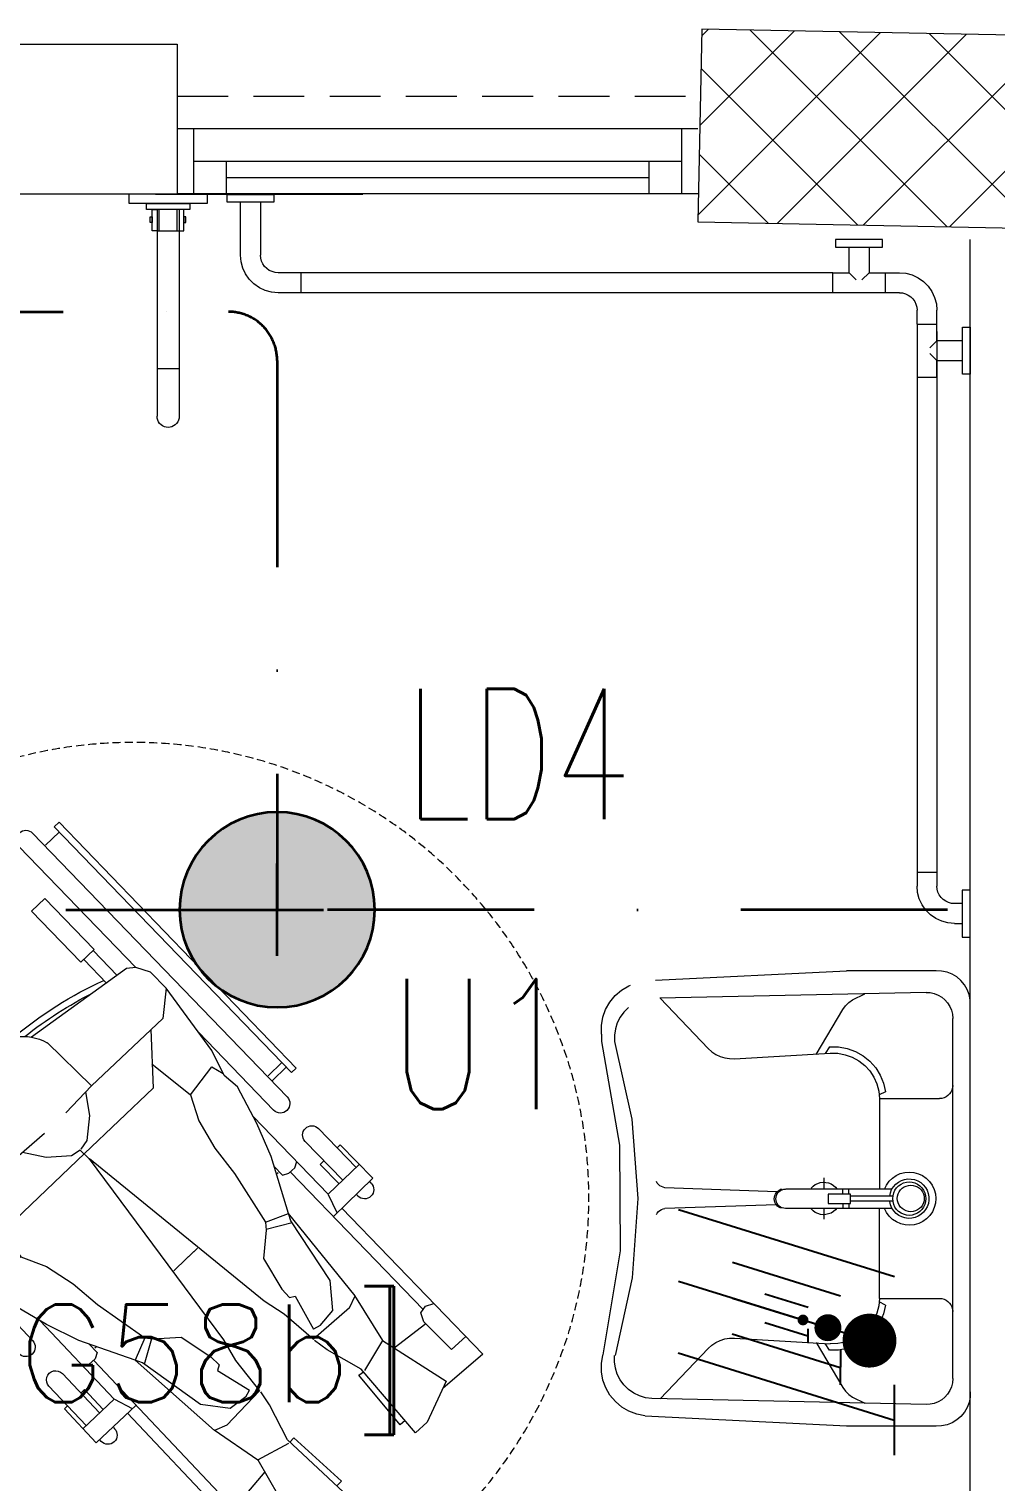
# Model space of a CAD drawing. Header units: inches. Extents: x -12418 to 183584, y -29325 to 19878.
# Drawn here: x 11222 to 12707, y 6593 to 8826 of the extents above; entities that cross this region are included whole.
import ezdxf
from ezdxf.enums import TextEntityAlignment as Align

# ---------------------------------------------------------------- set-up
doc = ezdxf.new("R2010")
doc.units = ezdxf.units.IN
doc.header["$LTSCALE"] = 25
doc.header["$MEASUREMENT"] = 0
for name, pattern in [('00-Ground Floor$0$HIDDEN2', [0.1875, 0.125, -0.0625]), ('00-Ground Floor$0$TRATTEGGIATA', [0.75, 0.5, -0.25]), ('DASHDOT', [25.4, 12.7, -6.35, 0, -6.35])]:
    doc.linetypes.add(name, pattern=pattern)
doc.layers.get('0').update_dxf_attribs({"color": 8})
for name, color, linetype, lineweight in [('00-Ground Floor$0$72_EGR_BASE_TEXT', 252, 'Continuous', 5), ('00-Ground Floor$0$Aluminum', 251, 'Continuous', 5), ('00-Ground Floor$0$C-HYDR-CTCH', 251, 'Continuous', 5), ('00-Ground Floor$0$Hatch', 254, 'Continuous', 5), ('00-Ground Floor$0$LOADING', 253, 'Continuous', 5), ('00-Ground Floor$0$Proj', 251, 'Continuous', 5), ('00-Ground Floor$0$SANIT', 250, 'Continuous', 5), ('00-Ground Floor$0$Walls', 251, 'Continuous', 5), ('E-LITE-CIRC', 6, 'Continuous', 25), ('E-LITE-CIRC-NUMB', 6, 'Continuous', 25), ('E-LITE-CLNG @ 100', 150, 'Continuous', 35), ('E-LITE-CLNG-CNDT', 6, 'DASHDOT', 35), ('E-LITE-CTRL', 6, 'Continuous', 25), ('E-LITE-IDEN', 6, 'Continuous', 25), ('E-POWR-WIRE', 6, 'Continuous', 25), ('E-POWR-WIRE @ 100', 6, 'Continuous', 25), ('E-POWR-WIRE @ 20', 6, 'Continuous', 25), ('E-POWR-WIRE @ 50', 6, 'Continuous', 25)]:
    doc.layers.add(name, color=color, linetype=linetype, lineweight=lineweight)
doc.styles.add('00-Ground Floor$0$SIMPLEX', font='SIMPLEX.shx', dxfattribs={"height": 150})
doc.styles.add('DC_Simplex', font='SIMPLEX.shx', dxfattribs={"width": 0.7})

# ---------------------------------------------------------------- blocks, each defined once
blk = doc.blocks.new('00-Ground Floor$0$Wheelchair')
for p, q in [((9688.8, 4580.4), (9636.3, 4519)), ((9688.8, 4580.4), (9913.2, 4363.8)), ((9695.9, 4532.4), (9716, 4554.1)), ((9695.9, 4532.4), (9738.4, 4489.9)), ((9647.3, 4524.1), (9584.2, 4494.7)), ((9709.9, 4426.2), (9647.3, 4524.1)), ((9584.2, 4494.7), (9568.2, 4476.7)), ((9698.4, 4444.2), (9735.9, 4492.5)), ((9738.4, 4489.9), (9752.5, 4485)), ((9752.5, 4485), (9762.6, 4492.4)), ((9968.8, 4285), (9757.7, 4488.8)), ((9762.6, 4492.4), (9766.7, 4505.2)), ((9568.2, 4476.7), (9665.9, 4393.6)), ((9586.8, 4461), (9580.1, 4453.2)), ((9580.1, 4453.2), (9656.4, 4390)), ((9709.9, 4426.2), (9663.7, 4398.5)), ((9779.1, 4383.2), (9709.9, 4426.2)), ((9900.5, 4350.6), (9959.2, 4411.4)), ((9951.7, 4408.7), (9954.5, 4406)), ((9959.2, 4411.4), (10010.4, 4361.2)), ((9656.4, 4390), (9661.8, 4397.1)), ((9665.9, 4393.6), (9695.8, 4341.1)), ((9759.9, 4375.2), (9778.4, 4384.2)), ((9778.4, 4384.2), (9904.8, 4281.6)), ((9933.8, 4386.5), (9932, 4388.3)), ((9934.6, 4342.8), (9980.6, 4390.4)), ((9975.8, 4385.5), (10035.6, 4327.8)), ((9426, 4292.7), (9452.6, 4357.1)), ((9452.6, 4357.1), (9469.8, 4373.8)), ((9469.8, 4373.8), (9557.2, 4280)), ((9486.4, 4356), (9493.9, 4363)), ((9493.9, 4363), (9560.4, 4289.7)), ((9759.9, 4375.2), (9711.9, 4320.3)), ((9934.3, 4342.8), (9906.5, 4356.1)), ((9950.7, 4359.5), (9980.6, 4330.3)), ((10015.9, 4307.3), (9956.1, 4365)), ((10010.4, 4361.2), (10005.8, 4356.5)), ((9695.8, 4341.1), (9709.9, 4321.7)), ((9732.8, 4330.6), (9756, 4349.7)), ((9756, 4349.7), (9802, 4345.5)), ((9802, 4345.5), (9893.6, 4285.1)), ((9934.7, 4342.9), (10054.3, 4227.4)), ((9980.6, 4330.3), (9986.1, 4336)), ((9751.1, 4275.1), (9711.9, 4320.3)), ((9732.8, 4330.6), (9727.3, 4319.9)), ((9778.1, 4291.7), (9727.3, 4319.9)), ((9371.6, 4248.8), (9430.7, 4303.9)), ((9526.6, 4234.6), (9426, 4292.7)), ((9560.4, 4289.7), (9553.6, 4283.9)), ((9775.8, 4283), (9778.1, 4291.7)), ((9890.5, 4287.2), (9880.7, 4247.5)), ((9966.8, 4282.3), (9975.4, 4291.3)), ((9975.4, 4291.3), (9984.9, 4294.4)), ((10121.6, 4286.3), (10128.5, 4293.5)), ((10128.5, 4293.5), (10506.2, 3929)), ((9526.6, 4234.6), (9552.2, 4282)), ((9557.2, 4280), (9611, 4252.4)), ((9770.8, 4244.3), (9751.1, 4275.1)), ((9789, 4271.5), (9775.8, 4283)), ((9836.1, 4243.1), (9789, 4271.5)), ((9891.8, 4246.6), (9904.8, 4281.6)), ((9893.6, 4285.1), (9904.8, 4281.6)), ((9904.8, 4281.6), (9992.8, 4255.2)), ((9964, 4272.7), (9966.8, 4282.3)), ((9977.3, 4259.9), (9964, 4272.7)), ((9967.7, 4265.7), (9965.5, 4263.4)), ((10489.5, 3888.5), (10084.1, 4279.7)), ((10129.9, 4278.3), (10109.5, 4257.2)), ((10137.1, 4271.4), (10116.7, 4250.3)), ((10121.6, 4286.3), (10499.3, 3921.8)), ((9371.6, 4248.8), (9598.1, 4034.2)), ((9419.9, 4243.9), (9399.1, 4222.7)), ((9419.9, 4243.9), (9464.3, 4203.2)), ((9508.1, 4245.3), (9461.6, 4205.7)), ((9611, 4252.4), (9631.1, 4239.2)), ((9989.6, 3975.8), (9770.8, 4244.3)), ((9879.4, 4247.6), (9836.1, 4243.1)), ((9891.8, 4246.6), (9879.4, 4247.6)), ((9966.5, 4198.9), (9891.8, 4246.6)), ((9992.8, 4255.2), (10043.4, 4233.2)), ((10183.1, 4143.7), (10063.9, 4258.7)), ((9572.7, 4167.4), (9526.6, 4234.6)), ((9579.9, 4186.9), (9632.5, 4237.3)), ((9623.1, 4216), (9633.6, 4221.9)), ((9679.4, 4200.1), (9632.5, 4237.3)), ((9664, 4172.4), (9633.6, 4221.9)), ((10043.4, 4233.2), (10099.8, 4203.2)), ((9464.3, 4203.2), (9469.8, 4189.4)), ((9623.1, 4216), (9605.2, 4191.9)), ((9711.1, 4181.9), (9679.4, 4200.1)), ((10005.5, 4168.6), (9966.5, 4198.9)), ((10099.8, 4203.2), (10116.9, 4183)), ((9462.9, 4179), (9450.3, 4174.3)), ((9469.8, 4189.4), (9462.9, 4179)), ((9679.2, 3982.3), (9466.2, 4184.1)), ((9579.9, 4186.9), (9571.7, 4168)), ((9605.2, 4191.9), (9611.4, 4146.2)), ((9672.6, 4175.1), (9664, 4172.4)), ((9684.7, 4162.4), (9672.6, 4175.1)), ((9989.1, 3975.3), (9711.1, 4181.9)), ((10116.9, 4183), (10155.6, 4163.8)), ((10130.2, 4164), (10120, 4181.2)), ((9571.7, 4168), (9679.8, 4046.3)), ((9715.1, 4116.7), (9684.7, 4162.4)), ((10047.5, 4143.9), (10005.5, 4168.6)), ((10087.4, 4131), (10130.2, 4164)), ((10155.6, 4163.8), (10251.2, 4093.6)), ((9611.4, 4146.2), (9675.8, 4057.3)), ((9851.9, 4142.1), (9833.2, 4122.2)), ((9849, 4139.2), (9835.9, 4124.9)), ((10087.4, 4131), (10047.5, 4143.9)), ((10135, 4071.7), (10087.4, 4131)), ((9712.6, 4073.2), (9715.1, 4116.7)), ((9816.8, 4105.4), (9835.9, 4124.9)), ((10204.7, 4088.4), (10101.2, 3978.7)), ((10251.2, 4093.6), (10204.7, 4088.4)), ((10251.2, 4093.6), (10275.8, 4069.8)), ((9673.6, 4060.4), (9712.8, 4071.9)), ((9714.2, 4060.8), (9712.6, 4073.2)), ((10097.7, 4073.5), (9997.2, 3968.1)), ((10187.6, 4070.2), (10097.7, 4073.5)), ((10275.8, 4069.8), (10283, 4047)), ((9610.7, 4047.5), (9552.6, 3986.2)), ((9619.9, 4014.1), (9605.4, 4041.3)), ((9675.8, 4057.3), (9679.8, 4046.3)), ((9714.2, 4060.8), (9679.8, 4046.3)), ((9679.8, 4046.3), (9710.1, 3959.6)), ((9765.1, 3988.4), (9714.2, 4060.8)), ((10283, 4047), (10281.4, 4032.7)), ((10469.2, 3867.5), (10283.1, 4047.1)), ((10281.4, 4032.7), (10176, 3886.7)), ((9576.3, 4012.7), (9574.4, 4014.4)), ((9619.9, 4013.8), (9574.4, 3965.8)), ((9604, 3997), (9634.5, 3968.4)), ((9619.9, 4013.8), (9740.6, 3899.4)), ((10294.8, 3967.5), (10259.1, 4001.9)), ((10271, 4018.3), (10309.2, 3981.4)), ((9552.6, 3986.2), (9605, 3937.3)), ((9554.9, 3993.8), (9557.7, 3991.1)), ((9659, 3934.2), (9598.7, 3991.4)), ((9673.3, 3975.3), (9670.6, 3965.7)), ((9681.9, 3984.4), (9673.3, 3975.3)), ((9691.3, 3987.6), (9681.9, 3984.4)), ((9704.7, 3974.8), (9691.3, 3987.6)), ((9698.5, 3984.2), (9700.7, 3986.4)), ((9797.1, 3950.8), (9765.1, 3988.4)), ((9989.1, 3975.3), (9986.9, 3977.9)), ((10002.4, 3961.7), (9989.1, 3975.3)), ((10017, 3972.2), (10055.4, 3976.6)), ((10055.4, 3976.6), (10092.1, 3970.4)), ((10101.2, 3978.7), (10059.8, 3939.5)), ((10101.2, 3978.7), (10167.6, 3911)), ((10310.6, 3982.9), (10291.2, 3962.7)), ((10389.2, 3907.1), (10310.6, 3982.9)), ((9579.2, 3970.8), (9639.5, 3913.6)), ((9634.5, 3968.4), (9629, 3962.7)), ((9710.1, 3959.6), (9734.3, 3910)), ((9896.3, 3862.9), (9997.1, 3968)), ((10002.4, 3961.7), (9993.9, 3948)), ((9997.1, 3968.1), (9995.9, 3966.7)), ((10002.4, 3961.7), (10003.2, 3962.2)), ((10003.8, 3963), (10017, 3972.2)), ((10291.2, 3962.7), (10369.7, 3886.9)), ((9605, 3937.3), (9609.5, 3942)), ((9823.7, 3909.9), (9797.1, 3950.8)), ((9993.9, 3948), (9991.2, 3909.5)), ((9734.3, 3910), (9766.8, 3855.1)), ((9838.4, 3870.6), (9823.7, 3909.9)), ((9991.2, 3909.5), (9999, 3873.1)), ((10491.3, 3929.5), (10470.9, 3908.4)), ((10499.3, 3921.8), (10506.2, 3929)), ((9830, 3774.5), (9709.7, 3888.4)), ((9991.2, 3863.6), (10028.5, 3906.8)), ((10369.7, 3886.9), (10389.2, 3907.1)), ((9689.7, 3867.2), (10098.6, 3479.7)), ((9838.4, 3870.6), (9807.3, 3826.4)), ((9899.8, 3825.8), (9838.4, 3870.6)), ((9886.2, 3755.3), (9991.2, 3863.6)), ((9903.6, 3773.2), (9896.3, 3862.9)), ((9991.2, 3863.6), (10061.7, 3800.3)), ((9693.1, 3821.6), (9713.3, 3842.9)), ((9766.8, 3855.1), (9787.8, 3838.9)), ((9684.7, 3829.6), (9677.9, 3822.3)), ((9677.9, 3822.3), (10058.9, 3461.2)), ((9684.7, 3829.6), (10065.8, 3468.5)), ((9700.4, 3814.7), (9720.5, 3836)), ((9787.8, 3838.9), (9808.6, 3801)), ((9807.3, 3826.4), (9789.7, 3835.8)), ((9808.6, 3801), (9883.1, 3708.7)), ((9945.2, 3681.2), (10086.4, 3793)), ((9883.1, 3708.7), (9886.2, 3755.3)), ((9883.1, 3708.7), (9907.9, 3685.2)), ((9907.9, 3685.2), (9931, 3679)), ((9959.2, 3692.3), (9997.7, 3655.7)), ((10011, 3670.7), (9975, 3704.8)), ((10118.7, 3500.9), (9930.9, 3678.8)), ((9931, 3679), (9945.2, 3681.2)), ((9996.3, 3654.2), (10015.6, 3674.6)), ((10015.6, 3674.6), (10094.8, 3599.5)), ((10075.5, 3579.1), (9996.3, 3654.2)), ((10094.8, 3599.5), (10075.5, 3579.1)), ((10057.7, 3476.1), (10077.9, 3497.4)), ((10065.8, 3468.5), (10058.9, 3461.2))]:
    blk.add_line(p, q)
at = {"color": 30, "linetype": '00-Ground Floor$0$TRATTEGGIATA'}
blk.add_circle((9928.9, 4043.3), 700, dxfattribs=at)
for centre, radius, start, end in [((9941.8, 4398.5), 14.2, 46.0147, 226.0147), ((10025.7, 4317.5), 14.2, 226.0147, 46.0147), ((10074, 4269.2), 14.6, 46.0147, 226.0147), ((9564.6, 4004.1), 14.2, 46.5424, 226.5424), ((9694.4, 4260), 626.4, 320.2511, 335.2615), ((9694.4, 4260), 616.4, 321.5411, 333.0972), ((9649.3, 3923.9), 14.2, 226.5424, 46.5424), ((10097.1, 3872.9), 80.1, 316.0147, 28.3763), ((9699.7, 3877.8), 14.6, 46.5424, 226.5424), ((10479.4, 3878), 14.6, 226.0147, 46.0147), ((10096.6, 3872.4), 80.1, 244.1807, 316.5424), ((9692, 4257.4), 626.4, 297.2956, 312.306), ((9692, 4257.4), 616.4, 299.4599, 311.0159), ((10108.7, 3490.3), 14.6, 226.5424, 46.5424)]:
    blk.add_arc(centre, radius, start, end)
blk = doc.blocks.new('00-Ground Floor')
at = {"layer": '00-Ground Floor$0$Hatch'}
h = blk.add_hatch(dxfattribs=at)
h.set_pattern_fill('ANSI37', color=256, scale=30)
h.set_pattern_definition([(45, (-1981.42, -13099.68), (-67.35192, 67.35192), []), (135, (-1981.42, -13099.68), (-67.35192, -67.35192), [])])
h.paths.add_polyline_path([(48971.2, 8818.2), (48367.3, 8810.1), (48371.2, 8521.7), (48975.1, 8529.8)])
h.paths.add_polyline_path([(41810.5, 8810.5), (41227, 8805), (41207, 8513.7), (41790.5, 8519.1)])
h.paths.add_polyline_path([(27433.5, 8803.1), (26834.4, 8799), (26828.7, 8506), (27427.8, 8510)])
h.paths.add_polyline_path([(34618.7, 8805.3), (34017.5, 8797.8), (34009.3, 8512.1), (34610.5, 8519.6)])
h.paths.add_polyline_path([(20214.3, 8812.4), (19607.8, 8790.5), (19622.4, 8498), (20228.8, 8519.8)])
h.paths.add_polyline_path([(13477.7, 8802), (12255.7, 8825.9), (12249.3, 8529.8), (13471.3, 8505.8)])
h.paths.add_polyline_path([(13491.8, 1601.9), (12276.8, 1586.2), (12263.3, 1293.7), (13478.3, 1309.4)])
h.paths.add_polyline_path([(13465.7, -5591.3), (12262.6, -5607.3), (12256.9, -5900.3), (13460, -5884.3)])
h.paths.add_polyline_path([(13484.2, -12790), (12287.5, -12801.4), (12290.4, -13095.9), (13487, -13084.4)])
h.paths.add_polyline_path([(5849.2, -12787.9), (5245.6, -12791.6), (5256.3, -13077.1), (5859.8, -13073.4)])
h.paths.add_polyline_path([(5833.8, -5589.9), (5236.9, -5588.3), (5236.8, -5889.5), (5833.6, -5891)])
h.paths.add_polyline_path([(5843.6, 1599.7), (5224.3, 1600.9), (5213.7, 1298), (5833, 1296.7)])
h.paths.add_polyline_path([(5820.3, 8779.1), (5219.7, 8793.5), (5216, 8503.9), (5816.7, 8489.4)])
h.paths.add_polyline_path([(-1378.8, 8777.2), (-1981.4, 8799.9), (-1979.5, 8511.6), (-1376.9, 8488.9)])
h.paths.add_polyline_path([(-1371.1, -5601.1), (-1973.1, -5608.1), (-1969.7, -5899.7), (-1367.7, -5892.7)])
h.paths.add_polyline_path([(-1353.5, -12795.7), (-1951.9, -12796.7), (-1947.1, -13097.4), (-1348.7, -13096.4)])
h.paths.add_polyline_path([(20233.2, -12782.5), (19627.5, -12795.4), (19633.2, -13096.6), (20238.9, -13083.7)])
h.paths.add_polyline_path([(20226.6, -5590), (19632.3, -5607.6), (19634.4, -5904.1), (20228.7, -5886.6)])
h.paths.add_polyline_path([(20217.9, 1618), (19619, 1610.4), (19623, 1310.2), (20221.9, 1317.9)])
h.paths.add_polyline_path([(27418.3, 1602.8), (26816.3, 1607.5), (26820.6, 1315.3), (27422.5, 1310.7)])
h.paths.add_polyline_path([(27422, -5579.9), (26818.1, -5597.5), (26831.6, -5897.5), (27431.7, -5876.5)])
h.paths.add_polyline_path([(27438.1, -12795.9), (26834.3, -12789.3), (26831.9, -13075), (27435.7, -13081.6)])
h.paths.add_polyline_path([(34636.6, -12785.4), (34039.3, -12800), (34048.3, -13099.7), (34645.6, -13085.1)])
h.paths.add_polyline_path([(34629.3, -5597.1), (34028, -5595.2), (34029.2, -5892.4), (34630.4, -5894.3)])
h.paths.add_polyline_path([(34592.8, 1606.7), (34012, 1611.4), (34031.7, 1321.6), (34612.5, 1316.9)])
h.paths.add_polyline_path([(41796.2, 1606), (41198.6, 1619.8), (41200.6, 1327.8), (41798.2, 1314.1)])
h.paths.add_polyline_path([(41797.2, -5592.6), (41228.8, -5600.2), (41230.6, -5894.3), (41799, -5886.7)])
h.paths.add_polyline_path([(41834.3, -12789.7), (41229, -12792.4), (41230.4, -13096.9), (41835.6, -13094.3)])
h.paths.add_polyline_path([(49008.5, -12790.2), (48420.5, -12774.1), (48407.3, -13081.4), (48995.3, -13097.4)])
h.paths.add_polyline_path([(48992.7, -5590.8), (48389.5, -5589.7), (48387.5, -5886.2), (48990.7, -5887.3)])
blk.add_line((12142.9, 7322.3, 0), (12142.8, 7322.2, 0))
at = {"layer": '00-Ground Floor$0$Aluminum'}
for p, q in [((12249.3, 8672.6), (11449.3, 8672.6)), ((11474.3, 8672.6), (11474.3, 8572.6)), ((12224.3, 8672.6), (12224.3, 8572.6)), ((12224.3, 8622.6), (11474.3, 8622.6)), ((11524.3, 8622.6), (11524.3, 8572.6)), ((12174.3, 8622.6), (12174.3, 8572.6)), ((11524.3, 8597.6), (12174.3, 8597.6)), ((12249.3, 8572.6), (11449.3, 8572.6)), ((12249.3, 8572.6), (11449.3, 8572.6))]:
    blk.add_line(p, q, dxfattribs=at)
at = {"layer": '00-Ground Floor$0$C-HYDR-CTCH', "flags": 128}
blk.add_lwpolyline([(13471.3, 8505.8), (13477.7, 8802), (12255.7, 8825.9), (12249.3, 8529.8), (13471.3, 8505.8)], dxfattribs=at)
at = {"layer": '00-Ground Floor$0$Proj', "linetype": '00-Ground Floor$0$HIDDEN2', "ltscale": 25}
blk.add_line((11449.3, 8722.6), (12249.3, 8722.6), dxfattribs=at)
at = {"layer": '00-Ground Floor$0$SANIT'}
for p, q in [((11375.3, 8557.6, 0), (11375.3, 8572.6, 0)), ((11495.3, 8557.6, 0), (11375.3, 8557.6, 0)), ((11401.9, 8557.6, 0), (11468.7, 8557.6, 0)), ((11401.9, 8548.4, 0), (11401.9, 8557.6, 0)), ((11734.3, 8571.8, 0), (11415.7, 8571.8, 0)), ((11468.7, 8557.6, 0), (11468.7, 8548.4, 0)), ((11495.3, 8572.6, 0), (11495.3, 8557.6, 0)), ((11526, 8560.1, 0), (11526, 8571.8, 0)), ((11526, 8571.8, 0), (11598, 8571.8, 0)), ((11598, 8560.1, 0), (11526, 8560.1, 0)), ((11546.7, 8478.4, 0), (11546.7, 8560.1, 0)), ((11577.3, 8560.1, 0), (11577.3, 8478.4, 0)), ((11598, 8571.8, 0), (11598, 8560.1, 0)), ((11468.7, 8548.4, 0), (11401.9, 8548.4, 0)), ((11407.9, 8537.4, 0), (11411, 8537.4, 0)), ((11407.9, 8528.6, 0), (11407.9, 8537.4, 0)), ((11411, 8548.4, 0), (11418.3, 8548.4, 0)), ((11411, 8515.6, 0), (11411, 8548.4, 0)), ((11411, 8537.4, 0), (11411, 8528.6, 0)), ((11418.3, 8548.4, 0), (11418.3, 8515.6, 0)), ((11418.3, 8548.4, 0), (11418.3, 8304.5, 0)), ((11421.3, 8515.6, 0), (11421.3, 8548.4, 0)), ((11449.3, 8515.6, 0), (11449.3, 8548.4, 0)), ((11459.6, 8548.4, 0), (11452.3, 8548.4, 0)), ((11452.3, 8548.4, 0), (11452.3, 8515.6, 0)), ((11452.3, 8548.4, 0), (11452.3, 8304.5, 0)), ((11459.6, 8515.6, 0), (11459.6, 8548.4, 0)), ((11462.7, 8537.4, 0), (11459.6, 8537.4, 0)), ((11459.6, 8537.4, 0), (11459.6, 8528.6, 0)), ((11462.7, 8528.6, 0), (11462.7, 8537.4, 0)), ((11411, 8528.6, 0), (11407.9, 8528.6, 0)), ((11418.3, 8515.6, 0), (11411, 8515.6, 0)), ((11418.3, 8515.6, 0), (11452.3, 8515.6, 0)), ((11452.3, 8515.6, 0), (11459.6, 8515.6, 0)), ((11459.6, 8528.6, 0), (11462.7, 8528.6, 0)), ((12461.1, 8502.6, 0), (12461.1, 8490.9, 0)), ((12533.1, 8502.6, 0), (12461.1, 8502.6, 0)), ((12461.1, 8490.9, 0), (12533.1, 8490.9, 0)), ((12481.8, 8451.4, 0), (12481.8, 8490.9, 0)), ((12512.4, 8490.9, 0), (12512.4, 8451.4, 0)), ((12533.1, 8490.9, 0), (12533.1, 8502.6, 0)), ((11547.5, 8468.4, 0), (11546.7, 8478.4, 0)), ((11550.1, 8458.7, 0), (11547.5, 8468.4, 0)), ((11577.7, 8473.7, 0), (11577.3, 8478.4, 0)), ((11578.9, 8469.2, 0), (11577.7, 8473.7, 0)), ((11580.9, 8464.9, 0), (11578.9, 8469.2, 0)), ((11583.6, 8461.1, 0), (11580.9, 8464.9, 0)), ((11554.4, 8449.6, 0), (11550.1, 8458.7, 0)), ((11560.1, 8441.4, 0), (11554.4, 8449.6, 0)), ((11567.2, 8434.3, 0), (11560.1, 8441.4, 0)), ((11586.9, 8457.7, 0), (11583.6, 8461.1, 0)), ((11590.8, 8455, 0), (11586.9, 8457.7, 0)), ((11595, 8453.1, 0), (11590.8, 8455, 0)), ((11599.6, 8451.8, 0), (11595, 8453.1, 0)), ((11604.3, 8451.4, 0), (11599.6, 8451.8, 0)), ((11639.4, 8451.4, 0), (11604.3, 8451.4, 0)), ((11639.4, 8451.4, 0), (11639.4, 8420.8, 0)), ((12456.6, 8451.4, 0), (11639.4, 8451.4, 0)), ((12456.6, 8451.4, 0), (12481.8, 8451.4, 0)), ((12456.6, 8420.8, 0), (12456.6, 8451.4, 0)), ((12481.8, 8451.4, 0), (12492.6, 8440.6, 0)), ((12512.4, 8451.4, 0), (12501.6, 8440.6, 0)), ((12512.4, 8451.4, 0), (12537.6, 8451.4, 0)), ((12537.6, 8420.8, 0), (12537.6, 8451.4, 0)), ((12537.6, 8451.4, 0), (12559.2, 8451.4, 0)), ((12559.2, 8451.4, 0), (12569.2, 8450.6, 0)), ((12569.2, 8450.6, 0), (12578.9, 8448, 0)), ((12578.9, 8448, 0), (12588, 8443.7, 0)), ((12588, 8443.7, 0), (12596.2, 8438, 0)), ((11575.5, 8428.5, 0), (11567.2, 8434.3, 0)), ((11584.6, 8424.3, 0), (11575.5, 8428.5, 0)), ((11594.3, 8421.7, 0), (11584.6, 8424.3, 0)), ((11604.3, 8420.8, 0), (11594.3, 8421.7, 0)), ((11639.4, 8420.8, 0), (11604.3, 8420.8, 0)), ((12559.2, 8420.8, 0), (11639.4, 8420.8, 0)), ((12559.2, 8420.8, 0), (12563.9, 8420.4, 0)), ((12563.9, 8420.4, 0), (12568.4, 8419.2, 0)), ((12568.4, 8419.2, 0), (12572.7, 8417.2, 0)), ((12572.7, 8417.2, 0), (12576.5, 8414.5, 0)), ((12596.2, 8438, 0), (12603.3, 8430.9, 0)), ((12603.3, 8430.9, 0), (12609.1, 8422.6, 0)), ((12609.1, 8422.6, 0), (12613.3, 8413.5, 0)), ((12576.5, 8414.5, 0), (12579.9, 8411.2, 0)), ((12579.9, 8411.2, 0), (12582.6, 8407.3, 0)), ((12582.6, 8407.3, 0), (12584.6, 8403.1, 0)), ((12584.6, 8403.1, 0), (12585.8, 8398.5, 0)), ((12585.8, 8398.5, 0), (12586.2, 8393.8, 0)), ((12613.3, 8413.5, 0), (12615.9, 8403.8, 0)), ((12615.9, 8403.8, 0), (12616.8, 8393.8, 0)), ((12586.2, 8372.2, 0), (12586.2, 8393.8, 0)), ((12616.8, 8372.2, 0), (12616.8, 8393.8, 0)), ((12586.2, 8372.2, 0), (12586.2, 8291.2, 0)), ((12586.2, 8372.2, 0), (12616.8, 8372.2, 0)), ((12586.2, 8361.2, 0), (12586.2, 7530.5, 0)), ((12616.8, 8347, 0), (12616.8, 8372.2, 0)), ((12616.8, 8361.2, 0), (12616.8, 7530.5, 0)), ((12656.2, 8367.7, 0), (12667.9, 8367.7, 0)), ((12656.2, 8295.7, 0), (12656.2, 8367.7, 0)), ((12667.9, 8367.7, 0), (12667.9, 8295.7, 0)), ((12616.8, 8347, 0), (12606, 8336.2, 0)), ((12656.2, 8347, 0), (12616.8, 8347, 0)), ((12616.8, 8316.4, 0), (12606, 8327.2, 0)), ((12616.8, 8316.4, 0), (12656.2, 8316.4, 0)), ((12616.8, 8291.2, 0), (12616.8, 8316.4, 0)), ((11418.3, 8304.5, 0), (11418.3, 8230.8, 0)), ((11418.3, 8304.5, 0), (11452.3, 8304.5, 0)), ((11452.3, 8304.5, 0), (11452.3, 8230.8, 0)), ((12586.2, 8291.2, 0), (12616.8, 8291.2, 0)), ((12667.9, 8295.7, 0), (12656.2, 8295.7, 0)), ((11418.6, 8227.8, 0), (11418.3, 8230.8, 0)), ((11419.3, 8225, 0), (11418.6, 8227.8, 0)), ((11420.6, 8222.3, 0), (11419.3, 8225, 0)), ((11422.3, 8219.9, 0), (11420.6, 8222.3, 0)), ((11424.4, 8217.8, 0), (11422.3, 8219.9, 0)), ((11426.8, 8216.1, 0), (11424.4, 8217.8, 0)), ((11446.2, 8217.8, 0), (11443.8, 8216.1, 0)), ((11448.3, 8219.9, 0), (11446.2, 8217.8, 0)), ((11450, 8222.3, 0), (11448.3, 8219.9, 0)), ((11451.3, 8225, 0), (11450, 8222.3, 0)), ((11452.1, 8227.8, 0), (11451.3, 8225, 0)), ((11452.3, 8230.8, 0), (11452.1, 8227.8, 0)), ((11429.5, 8214.8, 0), (11426.8, 8216.1, 0)), ((11432.4, 8214, 0), (11429.5, 8214.8, 0)), ((11435.3, 8213.8, 0), (11432.4, 8214, 0)), ((11438.3, 8214, 0), (11435.3, 8213.8, 0)), ((11441.1, 8214.8, 0), (11438.3, 8214, 0)), ((11443.8, 8216.1, 0), (11441.1, 8214.8, 0)), ((12586.2, 7530.5, 0), (12586.2, 7508.9, 0)), ((12586.2, 7530.5, 0), (12616.6, 7530.5, 0)), ((12616.8, 7530.5, 0), (12616.8, 7508.9, 0)), ((12587.1, 7498.9, 0), (12586.2, 7508.9, 0)), ((12617.2, 7504.2, 0), (12616.8, 7508.9, 0)), ((12618.4, 7499.7, 0), (12617.2, 7504.2, 0)), ((12667.2, 7502.6, 0), (12655.5, 7502.6, 0)), ((12655.5, 7502.6, 0), (12655.5, 7430.6, 0)), ((12667.2, 7502.6, 0), (12667.2, 7430.6, 0)), ((12589.7, 7489.2, 0), (12587.1, 7498.9, 0)), ((12593.9, 7480.1, 0), (12589.7, 7489.2, 0)), ((12599.7, 7471.9, 0), (12593.9, 7480.1, 0)), ((12620.4, 7495.4, 0), (12618.4, 7499.7, 0)), ((12623.1, 7491.6, 0), (12620.4, 7495.4, 0)), ((12626.4, 7488.2, 0), (12623.1, 7491.6, 0)), ((12630.3, 7485.5, 0), (12626.4, 7488.2, 0)), ((12634.6, 7483.5, 0), (12630.3, 7485.5, 0)), ((12639.1, 7482.3, 0), (12634.6, 7483.5, 0)), ((12643.8, 7481.9, 0), (12639.1, 7482.3, 0)), ((12655.5, 7481.9, 0), (12643.8, 7481.9, 0)), ((12606.8, 7464.8, 0), (12599.7, 7471.9, 0)), ((12615, 7459, 0), (12606.8, 7464.8, 0)), ((12624.1, 7454.8, 0), (12615, 7459, 0)), ((12633.8, 7452.2, 0), (12624.1, 7454.8, 0)), ((12643.8, 7451.3, 0), (12633.8, 7452.2, 0)), ((12643.8, 7451.3, 0), (12655.5, 7451.3, 0)), ((12655.5, 7430.6, 0), (12667.2, 7430.6, 0)), ((12184.2, 7364.3, 0), (12477.6, 7378.7, 0)), ((12615.6, 7378.7, 0), (12477.6, 7378.7, 0)), ((12624, 7378.3, 0), (12615.6, 7378.7, 0)), ((12632.3, 7376.5, 0), (12624, 7378.3, 0)), ((12640.1, 7373.5, 0), (12632.3, 7376.5, 0)), ((12647.2, 7369.2, 0), (12640.1, 7373.5, 0)), ((12653.6, 7363.7, 0), (12647.2, 7369.2, 0)), ((12122.3, 7340.7, 0), (12132.1, 7349.2, 0)), ((12132.1, 7349.2, 0), (12143.3, 7355.8, 0)), ((12143.3, 7355.8, 0), (12146.1, 7356.8, 0)), ((12600.2, 7345.6, 0), (12191, 7336.5, 0)), ((12600.2, 7345.6, 0), (12606.5, 7345.2, 0)), ((12659, 7357.4, 0), (12653.6, 7363.7, 0)), ((12663.2, 7350.2, 0), (12659, 7357.4, 0)), ((12666.1, 7342.5, 0), (12663.2, 7350.2, 0)), ((12107.7, 7319.5, 0), (12114.1, 7330.7, 0)), ((12114.1, 7330.7, 0), (12122.3, 7340.7, 0)), ((12191.5, 7336.5, 0), (12265.3, 7259.2, 0)), ((12472.3, 7319.2, 0), (12476.3, 7324.9, 0)), ((12476.3, 7324.9, 0), (12481.2, 7330, 0)), ((12481.2, 7330, 0), (12486.8, 7334.2, 0)), ((12486.8, 7334.2, 0), (12506.2, 7343.5, 0)), ((12606.5, 7345.2, 0), (12612.7, 7343.8, 0)), ((12612.7, 7343.8, 0), (12618.7, 7341.5, 0)), ((12618.7, 7341.5, 0), (12624.1, 7338.2, 0)), ((12624.1, 7338.2, 0), (12629, 7334.2, 0)), ((12629, 7334.2, 0), (12633.2, 7329.4, 0)), ((12633.2, 7329.4, 0), (12636.6, 7324, 0)), ((12636.6, 7324, 0), (12639, 7318.1, 0)), ((12667.7, 7334.3, 0), (12666.1, 7342.5, 0)), ((12667.9, 7326, 0), (12667.7, 7334.3, 0)), ((12101.1, 7294.5, 0), (12103.3, 7307.3, 0)), ((12103.3, 7307.3, 0), (12107.7, 7319.5, 0)), ((12130, 7307.5, 0), (12125.6, 7298.8, 0)), ((12135.8, 7315.4, 0), (12130, 7307.5, 0)), ((12142.8, 7322.2, 0), (12135.8, 7315.4, 0)), ((12431.3, 7250, 0), (12472.3, 7319.2, 0)), ((12639, 7318.1, 0), (12640.5, 7311.9, 0)), ((12640.5, 7311.9, 0), (12641, 7305.6, 0)), ((12641.1, 6752.1, 0), (12641, 7305.6, 0)), ((12101.1, 7281.5, 0), (12101.1, 7294.5, 0)), ((12101.1, 7281.5, 0), (12101.2, 7270.3, 0)), ((12122.7, 7289.6, 0), (12121.3, 7280, 0)), ((12121.3, 7280, 0), (12121.5, 7270.2, 0)), ((12125.6, 7298.8, 0), (12122.7, 7289.6, 0)), ((12101.2, 7270.3, 0), (12129.1, 7110.7, 0)), ((12121.5, 7270.2, 0), (12148, 7150.9, 0)), ((12265.3, 7259.2, 0), (12270.8, 7254.3, 0)), ((12451.9, 7262, 0), (12445.1, 7251.5, 0)), ((12451.9, 7262, 0), (12465.4, 7261.8, 0)), ((12465.4, 7261.8, 0), (12478.8, 7259.4, 0)), ((12478.8, 7259.4, 0), (12491.5, 7254.8, 0)), ((12270.8, 7254.3, 0), (12276.9, 7250.1, 0)), ((12276.9, 7250.1, 0), (12283.6, 7247, 0)), ((12283.6, 7247, 0), (12290.7, 7244.8, 0)), ((12290.7, 7244.8, 0), (12298.1, 7243.7, 0)), ((12298.1, 7243.7, 0), (12305.5, 7243.6, 0)), ((12305.5, 7243.6, 0), (12452.8, 7252, 0)), ((12452.8, 7252, 0), (12464.4, 7251.9, 0)), ((12464.4, 7251.9, 0), (12475.8, 7249.8, 0)), ((12475.8, 7249.8, 0), (12486.7, 7246, 0)), ((12486.7, 7246, 0), (12496.8, 7240.5, 0)), ((12491.5, 7254.8, 0), (12503.3, 7248.2, 0)), ((12496.8, 7240.5, 0), (12505.9, 7233.4, 0)), ((12503.3, 7248.2, 0), (12513.8, 7239.8, 0)), ((12513.8, 7239.8, 0), (12522.7, 7229.7, 0)), ((12505.9, 7233.4, 0), (12513.7, 7224.9, 0)), ((12513.7, 7224.9, 0), (12520, 7215.3, 0)), ((12520, 7215.3, 0), (12524.6, 7204.9, 0)), ((12522.7, 7229.7, 0), (12529.8, 7218.3, 0)), ((12529.8, 7218.3, 0), (12534.9, 7205.9, 0)), ((12524.6, 7204.9, 0), (12527.4, 7193.8, 0)), ((12527.4, 7193.8, 0), (12528.4, 7182.4, 0)), ((12537.8, 7192.9, 0), (12528.1, 7187.9, 0)), ((12534.9, 7205.9, 0), (12537.8, 7192.9, 0)), ((12636.3, 7189.6, 0), (12633.8, 7187.1, 0)), ((12638.3, 7192.4, 0), (12636.3, 7189.6, 0)), ((12639.8, 7195.5, 0), (12638.3, 7192.4, 0)), ((12640.7, 7198.9, 0), (12639.8, 7195.5, 0)), ((12641, 7202.4, 0), (12640.7, 7198.9, 0)), ((12528.4, 7182.4, 0), (12620.8, 7182.4, 0)), ((12528.4, 7182.4, 0), (12528.4, 7043.2, 0)), ((12624.3, 7182.7, 0), (12620.8, 7182.4, 0)), ((12627.7, 7183.6, 0), (12624.3, 7182.7, 0)), ((12630.9, 7185.1, 0), (12627.7, 7183.6, 0)), ((12633.8, 7187.1, 0), (12630.9, 7185.1, 0)), ((12148, 7150.9, 0), (12156.9, 7029, 0)), ((12129.1, 7110.7, 0), (12129.9, 6948.6, 0)), ((12442.9, 7060.6, 0), (12442.9, 7043.2, 0)), ((12543.2, 7055.2, 0), (12548.3, 7060.1, 0)), ((12548.3, 7060.1, 0), (12554.1, 7064.1, 0)), ((12554.1, 7064.1, 0), (12560.5, 7067, 0)), ((12557.6, 7053.9, 0), (12562.1, 7056.4, 0)), ((12560.5, 7067, 0), (12567.4, 7068.8, 0)), ((12562.1, 7056.4, 0), (12567, 7058, 0)), ((12567, 7058, 0), (12572.2, 7058.8, 0)), ((12567.4, 7068.8, 0), (12574.4, 7069.4, 0)), ((12572.2, 7058.8, 0), (12577.4, 7058.7, 0)), ((12574.4, 7069.4, 0), (12581.5, 7068.7, 0)), ((12577.4, 7058.7, 0), (12582.5, 7057.8, 0)), ((12581.5, 7068.7, 0), (12588.3, 7066.9, 0)), ((12582.5, 7057.8, 0), (12587.3, 7055.9, 0)), ((12587.3, 7055.9, 0), (12591.8, 7053.3, 0)), ((12588.3, 7066.9, 0), (12594.7, 7063.9, 0)), ((12594.7, 7063.9, 0), (12600.5, 7059.8, 0)), ((12600.5, 7059.8, 0), (12605.5, 7054.9, 0)), ((12187.1, 7052.4, 0), (12185.7, 7054.8, 0)), ((12188.9, 7050.2, 0), (12187.1, 7052.4, 0)), ((12190.9, 7048.4, 0), (12188.9, 7050.2, 0)), ((12193.3, 7047, 0), (12190.9, 7048.4, 0)), ((12195.9, 7046, 0), (12193.3, 7047, 0)), ((12198.6, 7045.4, 0), (12195.9, 7046, 0)), ((12370.9, 7039.2, 0), (12198.7, 7045.4, 0)), ((12367, 7030.9, 0), (12367.6, 7033.4, 0)), ((12367.6, 7033.4, 0), (12368.6, 7035.7, 0)), ((12368.6, 7035.7, 0), (12370, 7037.8, 0)), ((12369.5, 7030.9, 0), (12370.1, 7033.4, 0)), ((12370, 7037.8, 0), (12371.8, 7039.6, 0)), ((12370.1, 7033.4, 0), (12371.2, 7035.8, 0)), ((12371.2, 7035.8, 0), (12372.7, 7037.9, 0)), ((12371.8, 7039.6, 0), (12373.8, 7041.2, 0)), ((12372.7, 7037.9, 0), (12374.5, 7039.7, 0)), ((12373.8, 7041.2, 0), (12376, 7042.4, 0)), ((12374.5, 7039.7, 0), (12376.6, 7041.2, 0)), ((12379.2, 7042.4, 0), (12376, 7042.4, 0)), ((12376.6, 7041.2, 0), (12379, 7042.3, 0)), ((12379, 7042.3, 0), (12381.5, 7043, 0)), ((12381.5, 7043, 0), (12384, 7043.2, 0)), ((12547.6, 7043.2, 0), (12384.5, 7043.2, 0)), ((12423.5, 7044.5, 0), (12426.4, 7047.6, 0)), ((12426.4, 7047.6, 0), (12429.8, 7050.1, 0)), ((12429.8, 7050.1, 0), (12433.6, 7052, 0)), ((12433.6, 7052, 0), (12437.6, 7053.3, 0)), ((12437.6, 7053.3, 0), (12441.8, 7053.8, 0)), ((12441.8, 7053.8, 0), (12446.1, 7053.6, 0)), ((12446.1, 7053.6, 0), (12450.2, 7052.7, 0)), ((12483.9, 7035.5, 0), (12449.8, 7035.5, 0)), ((12449.8, 7035.5, 0), (12449.8, 7021.2, 0)), ((12450.2, 7052.7, 0), (12454.2, 7051.2, 0)), ((12454.2, 7051.2, 0), (12457.8, 7049, 0)), ((12457.8, 7049, 0), (12461, 7046.2, 0)), ((12461, 7046.2, 0), (12463.6, 7042.9, 0)), ((12472.3, 7035.5, 0), (12472.3, 7043.6, 0)), ((12481.2, 7035.5, 0), (12481.2, 7043.6, 0)), ((12483.9, 7021.2, 0), (12483.9, 7035.5, 0)), ((12536, 7043.1, 0), (12539.1, 7049.4, 0)), ((12539.1, 7049.4, 0), (12543.2, 7055.2, 0)), ((12544.2, 7032.6, 0), (12545.3, 7037.6, 0)), ((12545.3, 7037.6, 0), (12547.2, 7042.4, 0)), ((12547.2, 7042.4, 0), (12550, 7046.8, 0)), ((12548.9, 7028.6, 0), (12549.3, 7033, 0)), ((12549.3, 7033, 0), (12550.4, 7037.3, 0)), ((12550, 7046.8, 0), (12553.5, 7050.7, 0)), ((12550.4, 7037.3, 0), (12552.3, 7041.4, 0)), ((12552.3, 7041.4, 0), (12554.8, 7045.1, 0)), ((12553.5, 7050.7, 0), (12557.6, 7053.9, 0)), ((12554.8, 7045.1, 0), (12557.9, 7048.2, 0)), ((12556.2, 7032.4, 0), (12557.2, 7035.8, 0)), ((12557.2, 7035.8, 0), (12558.7, 7039, 0)), ((12557.9, 7048.2, 0), (12561.6, 7050.8, 0)), ((12558.7, 7039, 0), (12560.8, 7041.9, 0)), ((12560.8, 7041.9, 0), (12563.3, 7044.5, 0)), ((12561.6, 7050.8, 0), (12565.6, 7052.7, 0)), ((12563.3, 7044.5, 0), (12566.3, 7046.5, 0)), ((12565.6, 7052.7, 0), (12569.8, 7053.8, 0)), ((12566.3, 7046.5, 0), (12569.6, 7048, 0)), ((12569.6, 7048, 0), (12573.1, 7048.9, 0)), ((12569.8, 7053.8, 0), (12574.2, 7054.2, 0)), ((12573.1, 7048.9, 0), (12576.6, 7049.2, 0)), ((12574.2, 7054.2, 0), (12578.6, 7053.8, 0)), ((12576.6, 7049.2, 0), (12580.2, 7048.9, 0)), ((12578.6, 7053.8, 0), (12582.9, 7052.7, 0)), ((12580.2, 7048.9, 0), (12583.7, 7048, 0)), ((12582.9, 7052.7, 0), (12586.9, 7050.8, 0)), ((12583.7, 7048, 0), (12587, 7046.5, 0)), ((12586.9, 7050.8, 0), (12590.5, 7048.2, 0)), ((12587, 7046.5, 0), (12590, 7044.5, 0)), ((12590, 7044.5, 0), (12592.5, 7041.9, 0)), ((12590.5, 7048.2, 0), (12593.6, 7045.1, 0)), ((12591.8, 7053.3, 0), (12595.8, 7049.9, 0)), ((12592.5, 7041.9, 0), (12594.6, 7039, 0)), ((12593.6, 7045.1, 0), (12596.2, 7041.4, 0)), ((12594.6, 7039, 0), (12596.1, 7035.8, 0)), ((12595.8, 7049.9, 0), (12599.1, 7045.9, 0)), ((12596.1, 7035.8, 0), (12597.1, 7032.4, 0)), ((12596.2, 7041.4, 0), (12598, 7037.3, 0)), ((12598, 7037.3, 0), (12599.2, 7033, 0)), ((12599.1, 7045.9, 0), (12601.7, 7041.4, 0)), ((12599.2, 7033, 0), (12599.5, 7028.6, 0)), ((12601.7, 7041.4, 0), (12603.5, 7036.6, 0)), ((12603.5, 7036.6, 0), (12604.4, 7031.5, 0)), ((12605.5, 7054.9, 0), (12609.5, 7049.1, 0)), ((12609.5, 7049.1, 0), (12612.5, 7042.7, 0)), ((12612.5, 7042.7, 0), (12614.4, 7035.9, 0)), ((12614.4, 7035.9, 0), (12615, 7028.8, 0)), ((12156.9, 7029, 0), (12148.3, 6907.1, 0)), ((12190.9, 7010.5, 0), (12193.3, 7011.9, 0)), ((12193.3, 7011.9, 0), (12195.9, 7012.9, 0)), ((12195.9, 7012.9, 0), (12198.6, 7013.5, 0)), ((12369.9, 7019.2, 0), (12198.7, 7013.5, 0)), ((12366.7, 7028.4, 0), (12367, 7030.9, 0)), ((12367, 7025.8, 0), (12366.7, 7028.4, 0)), ((12367.6, 7023.4, 0), (12367, 7025.8, 0)), ((12368.6, 7021.1, 0), (12367.6, 7023.4, 0)), ((12370, 7018.9, 0), (12368.6, 7021.1, 0)), ((12369.2, 7028.4, 0), (12369.5, 7030.9, 0)), ((12369.5, 7025.8, 0), (12369.2, 7028.4, 0)), ((12370.1, 7023.3, 0), (12369.5, 7025.8, 0)), ((12371.8, 7017.1, 0), (12370, 7018.9, 0)), ((12371.2, 7021, 0), (12370.1, 7023.3, 0)), ((12372.7, 7018.8, 0), (12371.2, 7021, 0)), ((12373.8, 7015.6, 0), (12371.8, 7017.1, 0)), ((12374.5, 7017, 0), (12372.7, 7018.8, 0)), ((12376, 7014.4, 0), (12373.8, 7015.6, 0)), ((12376.6, 7015.5, 0), (12374.5, 7017, 0)), ((12379.2, 7014.4, 0), (12376, 7014.4, 0)), ((12379, 7014.4, 0), (12376.6, 7015.5, 0)), ((12381.5, 7013.8, 0), (12379, 7014.4, 0)), ((12384, 7013.6, 0), (12381.5, 7013.8, 0)), ((12547.9, 7013.6, 0), (12384, 7013.6, 0)), ((12426.5, 7010, 0), (12423.6, 7013, 0)), ((12442.9, 7014.2, 0), (12442.9, 6997.1, 0)), ((12449.8, 7021.2, 0), (12483.9, 7021.2, 0)), ((12461, 7011.6, 0), (12457.9, 7008.8, 0)), ((12462.9, 7014.2, 0), (12461, 7011.6, 0)), ((12472.3, 7021.2, 0), (12472.3, 7013.6, 0)), ((12481.2, 7021.2, 0), (12481.2, 7013.6, 0)), ((12548.9, 7032.6, 0), (12483.9, 7032.6, 0)), ((12548.9, 7024.6, 0), (12483.9, 7024.6, 0)), ((12528.4, 6875.2, 0), (12528.4, 7014.2, 0)), ((12536.2, 7013.6, 0), (12536.2, 7013.6, 0)), ((12539.4, 7007.2, 0), (12536.2, 7013.6, 0)), ((12544.2, 7024, 0), (12544.2, 7024, 0)), ((12545.5, 7018.9, 0), (12544.2, 7024, 0)), ((12547.5, 7014.1, 0), (12545.5, 7018.9, 0)), ((12550.4, 7009.8, 0), (12547.5, 7014.1, 0)), ((12549.3, 7024.1, 0), (12548.9, 7028.6, 0)), ((12550.4, 7019.8, 0), (12549.3, 7024.1, 0)), ((12552.3, 7015.7, 0), (12550.4, 7019.8, 0)), ((12554.8, 7012.1, 0), (12552.3, 7015.7, 0)), ((12557.9, 7008.9, 0), (12554.8, 7012.1, 0)), ((12555.9, 7028.8, 0), (12556.2, 7032.4, 0)), ((12556.2, 7025.3, 0), (12555.9, 7028.8, 0)), ((12557.2, 7021.9, 0), (12556.2, 7025.3, 0)), ((12558.7, 7018.6, 0), (12557.2, 7021.9, 0)), ((12560.8, 7015.7, 0), (12558.7, 7018.6, 0)), ((12563.3, 7013.2, 0), (12560.8, 7015.7, 0)), ((12566.3, 7011.2, 0), (12563.3, 7013.2, 0)), ((12569.6, 7009.7, 0), (12566.3, 7011.2, 0)), ((12587, 7011.2, 0), (12583.7, 7009.7, 0)), ((12590, 7013.2, 0), (12587, 7011.2, 0)), ((12592.5, 7015.7, 0), (12590, 7013.2, 0)), ((12593.6, 7012.1, 0), (12590.5, 7008.9, 0)), ((12594.6, 7018.6, 0), (12592.5, 7015.7, 0)), ((12596.2, 7015.7, 0), (12593.6, 7012.1, 0)), ((12596.1, 7021.9, 0), (12594.6, 7018.6, 0)), ((12597.1, 7025.3, 0), (12596.1, 7021.9, 0)), ((12598, 7019.8, 0), (12596.2, 7015.7, 0)), ((12599.4, 7011.7, 0), (12596.2, 7007.6, 0)), ((12597.1, 7032.4, 0), (12597.4, 7028.8, 0)), ((12597.4, 7028.8, 0), (12597.1, 7025.3, 0)), ((12599.2, 7024.1, 0), (12598, 7019.8, 0)), ((12599.5, 7028.6, 0), (12599.2, 7024.1, 0)), ((12601.9, 7016.2, 0), (12599.4, 7011.7, 0)), ((12603.6, 7021.2, 0), (12601.9, 7016.2, 0)), ((12604.5, 7026.3, 0), (12603.6, 7021.2, 0)), ((12604.4, 7031.5, 0), (12604.5, 7026.3, 0)), ((12612.7, 7015, 0), (12609.8, 7008.5, 0)), ((12614.5, 7021.8, 0), (12612.7, 7015, 0)), ((12615, 7028.8, 0), (12614.5, 7021.8, 0)), ((12185.7, 7004.1, 0), (12187.1, 7006.5, 0)), ((12187.1, 7006.5, 0), (12188.9, 7008.7, 0)), ((12188.9, 7008.7, 0), (12190.9, 7010.5, 0)), ((12429.9, 7007.5, 0), (12426.5, 7010, 0)), ((12433.7, 7005.6, 0), (12429.9, 7007.5, 0)), ((12437.8, 7004.4, 0), (12433.7, 7005.6, 0)), ((12442, 7003.9, 0), (12437.8, 7004.4, 0)), ((12446.2, 7004, 0), (12442, 7003.9, 0)), ((12450.3, 7005, 0), (12446.2, 7004, 0)), ((12454.3, 7006.5, 0), (12450.3, 7005, 0)), ((12457.9, 7008.8, 0), (12454.3, 7006.5, 0)), ((12543.6, 7001.6, 0), (12539.4, 7007.2, 0)), ((12548.7, 6996.7, 0), (12543.6, 7001.6, 0)), ((12554.6, 6992.8, 0), (12548.7, 6996.7, 0)), ((12553.9, 7006, 0), (12550.4, 7009.8, 0)), ((12558.1, 7002.9, 0), (12553.9, 7006, 0)), ((12561.1, 6989.9, 0), (12554.6, 6992.8, 0)), ((12561.6, 7006.3, 0), (12557.9, 7008.9, 0)), ((12562.7, 7000.5, 0), (12558.1, 7002.9, 0)), ((12567.9, 6988.2, 0), (12561.1, 6989.9, 0)), ((12565.6, 7004.5, 0), (12561.6, 7006.3, 0)), ((12567.6, 6999, 0), (12562.7, 7000.5, 0)), ((12569.8, 7003.3, 0), (12565.6, 7004.5, 0)), ((12572.8, 6998.3, 0), (12567.6, 6999, 0)), ((12573.1, 7008.7, 0), (12569.6, 7009.7, 0)), ((12574.2, 7002.9, 0), (12569.8, 7003.3, 0)), ((12578, 6998.5, 0), (12572.8, 6998.3, 0)), ((12576.6, 7008.4, 0), (12573.1, 7008.7, 0)), ((12578.6, 7003.3, 0), (12574.2, 7002.9, 0)), ((12582, 6988.5, 0), (12575, 6987.7, 0)), ((12580.2, 7008.7, 0), (12576.6, 7008.4, 0)), ((12583.1, 6999.6, 0), (12578, 6998.5, 0)), ((12582.9, 7004.5, 0), (12578.6, 7003.3, 0)), ((12583.7, 7009.7, 0), (12580.2, 7008.7, 0)), ((12588.8, 6990.4, 0), (12582, 6988.5, 0)), ((12586.9, 7006.3, 0), (12582.9, 7004.5, 0)), ((12587.9, 7001.5, 0), (12583.1, 6999.6, 0)), ((12590.5, 7008.9, 0), (12586.9, 7006.3, 0)), ((12592.3, 7004.2, 0), (12587.9, 7001.5, 0)), ((12595.1, 6993.5, 0), (12588.8, 6990.4, 0)), ((12596.2, 7007.6, 0), (12592.3, 7004.2, 0)), ((12600.9, 6997.6, 0), (12595.1, 6993.5, 0)), ((12605.8, 7002.7, 0), (12600.9, 6997.6, 0)), ((12609.8, 7008.5, 0), (12605.8, 7002.7, 0)), ((12575, 6987.7, 0), (12567.9, 6988.2, 0)), ((12129.9, 6948.6, 0), (12103.4, 6788.8, 0)), ((12148.3, 6907.1, 0), (12122.2, 6787.7, 0)), ((12527.4, 6863.9, 0), (12524.6, 6852.8, 0)), ((12528.4, 6875.2, 0), (12527.4, 6863.9, 0)), ((12537.8, 6864.8, 0), (12528.2, 6869.8, 0)), ((12528.4, 6875.2, 0), (12620.8, 6875.2, 0)), ((12537.8, 6864.8, 0), (12534.9, 6851.7, 0)), ((12620.8, 6875.2, 0), (12624.3, 6874.9, 0)), ((12624.3, 6874.9, 0), (12627.7, 6874, 0)), ((12627.7, 6874, 0), (12630.9, 6872.6, 0)), ((12630.9, 6872.6, 0), (12633.8, 6870.6, 0)), ((12633.8, 6870.6, 0), (12636.3, 6868.1, 0)), ((12636.3, 6868.1, 0), (12638.3, 6865.3, 0)), ((12638.3, 6865.3, 0), (12639.8, 6862.1, 0)), ((12639.8, 6862.1, 0), (12640.7, 6858.8, 0)), ((12640.7, 6858.8, 0), (12641.1, 6855.3, 0)), ((12513.7, 6832.7, 0), (12505.9, 6824.3, 0)), ((12520, 6842.3, 0), (12513.7, 6832.7, 0)), ((12524.6, 6852.8, 0), (12520, 6842.3, 0)), ((12529.8, 6839.3, 0), (12522.7, 6828, 0)), ((12534.9, 6851.7, 0), (12529.8, 6839.3, 0)), ((12276.9, 6807.5, 0), (12283.6, 6810.7, 0)), ((12283.6, 6810.7, 0), (12290.7, 6812.9, 0)), ((12290.7, 6812.9, 0), (12298.1, 6814, 0)), ((12298.1, 6814, 0), (12305.5, 6814.1, 0)), ((12305.5, 6814.1, 0), (12452.8, 6805.6, 0)), ((12486.7, 6811.7, 0), (12475.8, 6807.8, 0)), ((12496.9, 6817.2, 0), (12486.7, 6811.7, 0)), ((12505.9, 6824.3, 0), (12496.9, 6817.2, 0)), ((12513.8, 6817.9, 0), (12503.3, 6809.5, 0)), ((12522.7, 6828, 0), (12513.8, 6817.9, 0)), ((12101.1, 6775.3, 0), (12103.2, 6788, 0)), ((12121.3, 6777.7, 0), (12121.5, 6787.4, 0)), ((12122.2, 6787.7, 0), (12122.2, 6787.7, 0)), ((12191.5, 6721.2, 0), (12265.3, 6798.5, 0)), ((12265.3, 6798.5, 0), (12270.8, 6803.4, 0)), ((12270.8, 6803.4, 0), (12276.9, 6807.5, 0)), ((12431.3, 6807.6, 0), (12472.3, 6738.5, 0)), ((12451.9, 6795.7, 0), (12445.1, 6806.1, 0)), ((12465.4, 6795.9, 0), (12451.9, 6795.7, 0)), ((12464.4, 6805.8, 0), (12452.8, 6805.6, 0)), ((12475.8, 6807.8, 0), (12464.4, 6805.8, 0)), ((12478.8, 6798.3, 0), (12465.4, 6795.9, 0)), ((12491.5, 6802.9, 0), (12478.8, 6798.3, 0)), ((12503.3, 6809.5, 0), (12491.5, 6802.9, 0)), ((12101.2, 6762.4, 0), (12101.1, 6775.3, 0)), ((12122.7, 6768.1, 0), (12121.3, 6777.7, 0)), ((12125.6, 6758.8, 0), (12122.7, 6768.1, 0)), ((12103.5, 6749.8, 0), (12101.2, 6762.4, 0)), ((12107.9, 6737.7, 0), (12103.5, 6749.8, 0)), ((12130, 6750.1, 0), (12125.6, 6758.8, 0)), ((12135.8, 6742.3, 0), (12130, 6750.1, 0)), ((12640.5, 6745.7, 0), (12639, 6739.6, 0)), ((12641.1, 6752.1, 0), (12640.5, 6745.7, 0)), ((12114.3, 6726.5, 0), (12107.9, 6737.7, 0)), ((12122.6, 6716.7, 0), (12114.3, 6726.5, 0)), ((12142.8, 6735.4, 0), (12135.8, 6742.3, 0)), ((12150.8, 6729.8, 0), (12142.8, 6735.4, 0)), ((12159.7, 6725.5, 0), (12150.8, 6729.8, 0)), ((12169.1, 6722.7, 0), (12159.7, 6725.5, 0)), ((12178.9, 6721.4, 0), (12169.1, 6722.7, 0)), ((12600.2, 6712.1, 0), (12178.9, 6721.4, 0)), ((12472.3, 6738.5, 0), (12476.3, 6732.8, 0)), ((12476.3, 6732.8, 0), (12481.2, 6727.7, 0)), ((12481.2, 6727.7, 0), (12486.8, 6723.4, 0)), ((12486.8, 6723.4, 0), (12506.2, 6714.2, 0)), ((12629, 6723.5, 0), (12624.1, 6719.4, 0)), ((12633.2, 6728.3, 0), (12629, 6723.5, 0)), ((12636.6, 6733.7, 0), (12633.2, 6728.3, 0)), ((12639, 6739.6, 0), (12636.6, 6733.7, 0)), ((12667.7, 6723.3, 0), (12666.1, 6715.2, 0)), ((12667.9, 6731.6, 0), (12667.7, 6723.3, 0)), ((12132.4, 6708.3, 0), (12122.6, 6716.7, 0)), ((12143.5, 6701.8, 0), (12132.4, 6708.3, 0)), ((12155.5, 6697.3, 0), (12143.5, 6701.8, 0)), ((12606.5, 6712.5, 0), (12600.2, 6712.1, 0)), ((12612.7, 6713.8, 0), (12606.5, 6712.5, 0)), ((12618.7, 6716.2, 0), (12612.7, 6713.8, 0)), ((12624.1, 6719.4, 0), (12618.7, 6716.2, 0)), ((12659, 6700.3, 0), (12653.6, 6693.9, 0)), ((12663.2, 6707.5, 0), (12659, 6700.3, 0)), ((12666.1, 6715.2, 0), (12663.2, 6707.5, 0)), ((12168.1, 6694.8, 0), (12155.5, 6697.3, 0)), ((12477.6, 6679, 0), (12168.6, 6694.1, 0)), ((12615.7, 6679, 0), (12477.6, 6679, 0)), ((12624, 6679.4, 0), (12615.7, 6679, 0)), ((12632.3, 6681.1, 0), (12624, 6679.4, 0)), ((12640.1, 6684.2, 0), (12632.3, 6681.1, 0)), ((12647.2, 6688.5, 0), (12640.1, 6684.2, 0)), ((12653.6, 6693.9, 0), (12647.2, 6688.5, 0))]:
    blk.add_line(p, q, dxfattribs=at)
at = {"layer": '00-Ground Floor$0$Walls'}
for p, q in [((9704.4, 8802.6, 0), (11449.3, 8802.6)), ((11449.3, 8802.6), (11449.3, 8572.6)), ((10537.9, 8572.6, 0), (11449.3, 8572.6)), ((12667.9, 6372.6, 0), (12667.9, 8502.6, 0))]:
    blk.add_line(p, q, dxfattribs=at)
at = {"layer": '00-Ground Floor$0$LOADING', "xscale": -1, "rotation": 270}
blk.add_blockref('00-Ground Floor$0$Wheelchair', (7338.6, -2899.3, 0), dxfattribs=at)
at = {"layer": '00-Ground Floor$0$72_EGR_BASE_TEXT', "insert": (11255.1, 6865.7, 0), "char_height": 150, "attachment_point": 2, "style": '00-Ground Floor$0$SIMPLEX'}
blk.add_mtext('[OPDG58b]', dxfattribs=at)
blk = doc.blocks.new('*U282')
h = blk.add_hatch(color=254)
h.dxf.hatch_style = 1
edge = h.paths.add_edge_path()
edge.add_arc((0, 0), 1.5, 0, 360)
for p, q in [((0, -0.711), (0, 0.711)), ((0.711, 0), (-0.711, 0))]:
    blk.add_line(p, q)
blk.add_circle((0, 0), 1.5)
at = {"layer": 'E-LITE-CIRC-NUMB', "style": 'DC_Simplex', "width": 0.7, "flags": 8}
blk.add_attdef('CIRCUIT', text='', height=2, rotation=360, dxfattribs=at).set_placement((-3.364, 1.5), align=Align.RIGHT)
at = {"layer": 'E-LITE-CTRL', "style": 'DC_Simplex', "width": 0.7, "flags": 8}
blk.add_attdef('CONTROL', (3.364, -3.498), '', height=2, rotation=360, dxfattribs=at)
at = {"layer": 'E-LITE-IDEN', "style": 'DC_Simplex', "width": 0.7, "flags": 8}
blk.add_attdef('TYPE', (3.364, 1.5), '', height=2, rotation=360, dxfattribs=at)
blk = doc.blocks.new('*U83')
for p, q in [((-1.658, 1.617), (1.663, 0.587)), ((-1.66, 0.515), (1.66, -0.515)), ((-1.663, -0.587), (1.658, -1.617)), ((1.659, -1.078), (1.657, -2.157))]:
    blk.add_line(p, q)
at = {"const_width": 0.414}
blk.add_lwpolyline([(1.278, -0.19, 1), (1.277, -0.604, 1)], format="xyb", close=True, dxfattribs=at)
blk = doc.blocks.new('*U1273')
at = {"layer": 'E-POWR-WIRE @ 100', "xscale": 100, "yscale": 100, "zscale": 100}
blk.add_blockref('*U83', (12385.4, 6850.1, 0), dxfattribs=at)
at = {"layer": 'E-POWR-WIRE @ 20', "xscale": 20, "yscale": 20, "zscale": 20}
blk.add_blockref('*U83', (12385.4, 6850.1, 0), dxfattribs=at)
at = {"layer": 'E-POWR-WIRE @ 50', "xscale": 50, "yscale": 50, "zscale": 50}
blk.add_blockref('*U83', (12385.4, 6850.1, 0), dxfattribs=at)

msp = doc.modelspace()

# ---------------------------------------------------------------- linework, layer by layer
at = {"layer": 'E-LITE-CLNG-CNDT', "color": 1, "elevation": 0}
for points in [[(10659.7, 8572.6), (10915.3, 8403.9, 0.146889), (10956.6, 8391.5), (11527.9, 8391.5, -0.414214), (11602.9, 8316.5), (11602.9, 7472.6)], [(13342.9, 6227.6), (13342.9, 7397.6, 0.414214), (13267.9, 7472.6), (11602.9, 7472.6)]]:
    msp.add_lwpolyline(points, format="xyb", dxfattribs=at)
msp.add_lwpolyline([(9372.9, 7472.6), (11602.9, 7472.6)], dxfattribs=at)

# ---------------------------------------------------------------- block references
at = {"layer": 'E-LITE-CLNG @ 100'}
ref = msp.add_blockref('*U282', (11602.9, 7472.6, 0), dxfattribs=dict(at, xscale=-99.99999999999999, yscale=99.99999999999999, zscale=99.99999999999999))
ref.add_attrib('TYPE', 'LD4', (11799.3, 7611.9, 0), dxfattribs={"layer": 'E-LITE-IDEN', "height": 200, "style": 'DC_Simplex', "width": 0.7, "flags": 8})
at = {"layer": 'E-LITE-CLNG-CNDT', "color": 1}
msp.add_blockref('00-Ground Floor', (0, 0), dxfattribs=at)
at = {"layer": 'E-POWR-WIRE'}
msp.add_blockref('*U1273', (0, 0), dxfattribs=at)

# ---------------------------------------------------------------- texts
at = {"layer": 'E-LITE-CIRC', "style": 'DC_Simplex', "width": 0.8}
msp.add_text('U1', height=200, rotation=0, dxfattribs=at).set_placement((11774.6, 7166.2))

doc.saveas('drawing.dxf')
